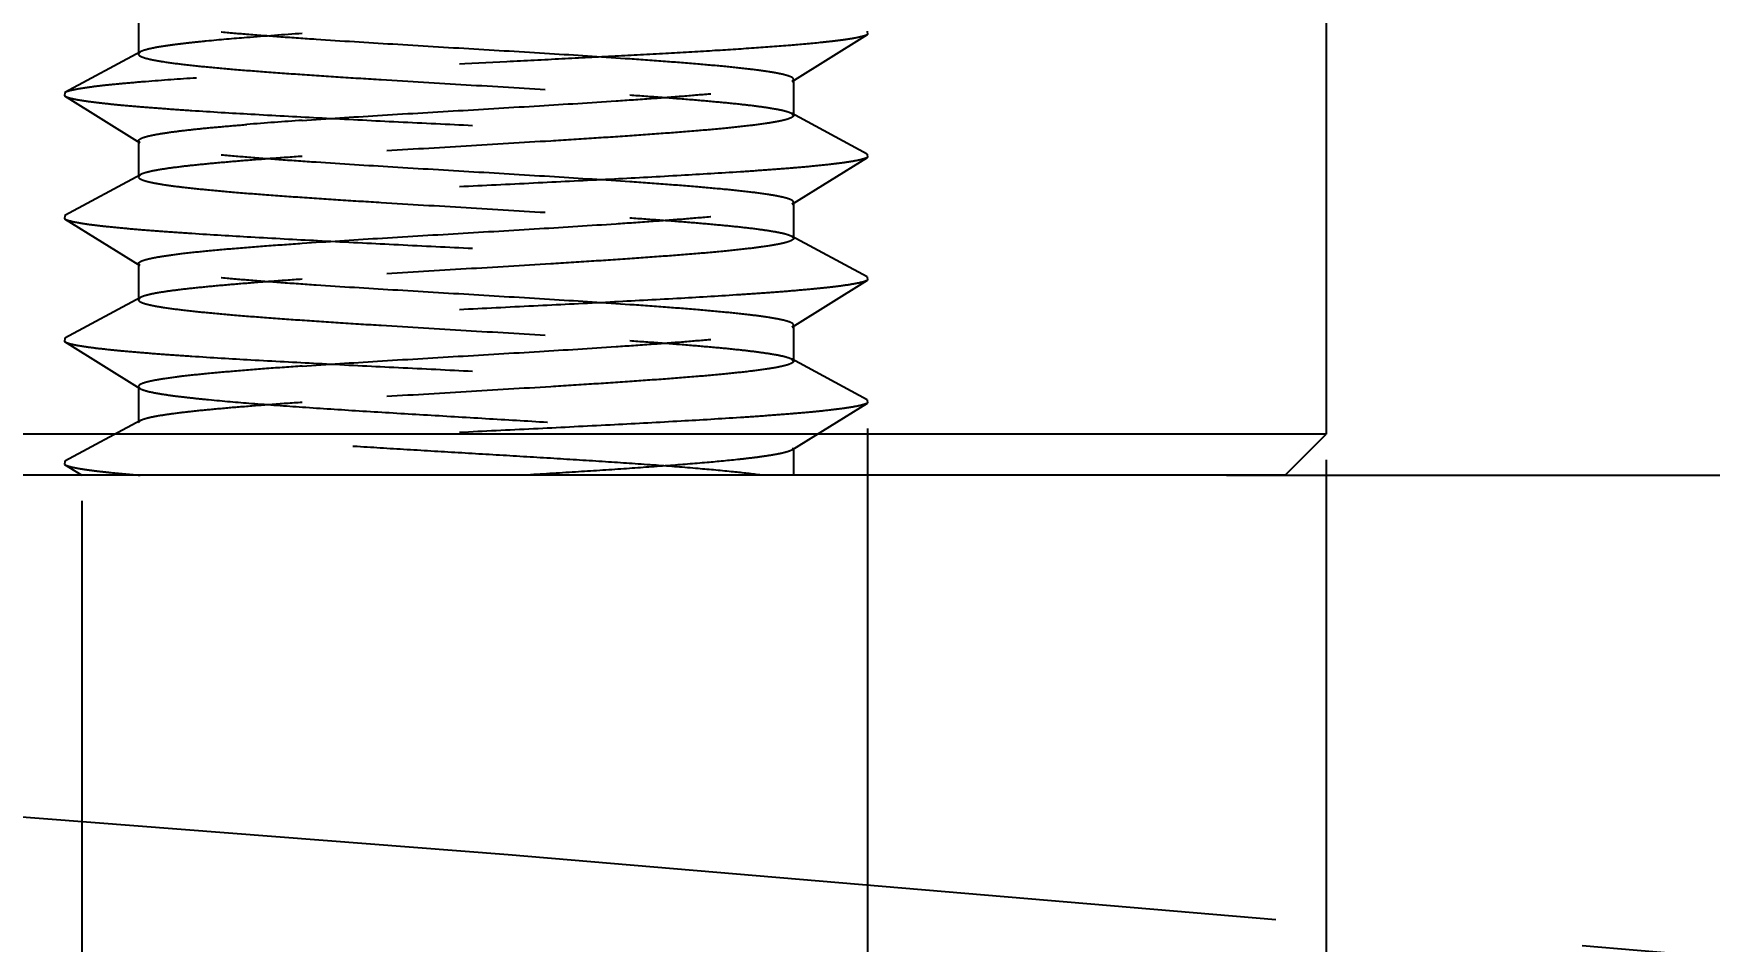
# Model space of a CAD drawing. Header units: inches. Extents: x 1246 to 1707, y -383 to -57.
# Drawn here: x 1587.134 to 1591.227, y -302.525 to -300.307 of the extents above; entities that cross this region are included whole.
import ezdxf

# ---------------------------------------------------------------- set-up
doc = ezdxf.new("R2010")
doc.units = ezdxf.units.IN
doc.header["$LTSCALE"] = 10
doc.header["$MEASUREMENT"] = 0
doc.header["$PDMODE"] = 3
doc.header["$PDSIZE"] = 0.3125
doc.linetypes.add('CENTER', pattern=[0.6, 0.375, -0.075, 0.075, -0.075])
doc.linetypes.add('HIDDEN', pattern=[0.2, 0.1, -0.1])
doc.layers.get('0').update_dxf_attribs({"linetype": 'CONTINUOUS'})
doc.layers.get('Defpoints').update_dxf_attribs({"linetype": 'CONTINUOUS'})
doc.layers.add('02___PRT_ALL_AXES', color=7, linetype='CONTINUOUS')
doc.layers.add('DEFAULT_2', color=8, linetype='HIDDEN')
doc.styles.get("Standard").update_dxf_attribs({"font": 'txt', "width": 0.8})
doc.dimstyles.get("Standard").update_dxf_attribs({"dimtxt": 4, "dimasz": 3, "dimexe": 0.125, "dimexo": 0.0625, "dimgap": 0.09, "dimtad": 0, "dimzin": 4, "dimdsep": 46, "dimtxsty": 'Standard', "dimcen": 0.09, "dimclrd": 4, "dimclre": 4, "dimclrt": 1, "dimadec": 0, "dimazin": 0, "dimtp": 0.01, "dimtm": 0.01, "dimtfac": 1, "dimtofl": 0, "dimtmove": 0, "dimatfit": 3, "dimfxl": 1, "dimtolj": 1, "dimtzin": 4, "dimarcsym": 0})

# ---------------------------------------------------------------- blocks, each defined once
blk = doc.blocks.new('*D22')
at = {"color": 4, "lineweight": -2}
for p, q in [((1586.0905, -301.3485), (1586.0905, -319.6464)), ((1590.2905, -301.3485), (1590.2905, -319.6464)), ((1583.0905, -319.5214), (1580.0905, -319.5214)), ((1593.2905, -319.5214), (1596.2905, -319.5214))]:
    blk.add_line(p, q, dxfattribs=at)
at = {"color": 4}
for points in [[(1583.0905, -320.0214), (1583.0905, -319.0214), (1586.0905, -319.5214)], [(1593.2905, -319.0214), (1593.2905, -320.0214), (1590.2905, -319.5214)]]:
    blk.add_solid(points, dxfattribs=at)
at = {"layer": 'Defpoints', "color": 0}
for p in [(1586.0905, -301.286), (1590.2905, -301.286), (1590.2905, -319.5214)]:
    blk.add_point(p, dxfattribs=at)
at = {"color": 2, "insert": (1606.0193, -319.5214), "char_height": 4, "attachment_point": 5}
blk.add_mtext('\\A1;16*%%C3{\\fSimSun|b0|i0|c134|p2;.0}', dxfattribs=at)
blk = doc.blocks.new('*D23')
at = {"color": 4, "lineweight": -2}
for p, q in [((1589.171, -301.2723), (1589.171, -313.0412)), ((1587.2523, -301.4485), (1587.2523, -313.0412)), ((1584.2523, -312.9162), (1581.2523, -312.9162)), ((1592.171, -312.9162), (1595.171, -312.9162))]:
    blk.add_line(p, q, dxfattribs=at)
at = {"color": 4}
for points in [[(1584.2523, -313.4162), (1584.2523, -312.4162), (1587.2523, -312.9162)], [(1592.171, -312.4162), (1592.171, -313.4162), (1589.171, -312.9162)]]:
    blk.add_solid(points, dxfattribs=at)
at = {"layer": 'Defpoints', "color": 0}
for p in [(1589.171, -301.2098), (1587.2523, -301.386), (1589.171, -312.9162)]:
    blk.add_point(p, dxfattribs=at)
at = {"color": 2, "insert": (1606.9944, -312.9162), "char_height": 4, "attachment_point": 5}
blk.add_mtext('\\A1;16*M2x1.6', dxfattribs=at)
blk = doc.blocks.new('*D24')
at = {"color": 4, "lineweight": -2}
for p, q in [((1600.5355, -294.886), (1600.5355, -291.886)), ((1590.9109, -297.886), (1600.6605, -297.886)), ((1590.0478, -301.386), (1600.6605, -301.386)), ((1600.5355, -304.386), (1600.5355, -307.386))]:
    blk.add_line(p, q, dxfattribs=at)
at = {"color": 4}
for points in [[(1600.0355, -294.886), (1601.0355, -294.886), (1600.5355, -297.886)], [(1601.0355, -304.386), (1600.0355, -304.386), (1600.5355, -301.386)]]:
    blk.add_solid(points, dxfattribs=at)
at = {"layer": 'Defpoints', "color": 0}
for p in [(1590.8484, -297.886), (1600.5355, -297.886), (1589.9853, -301.386)]:
    blk.add_point(p, dxfattribs=at)
at = {"color": 2, "insert": (1600.5355, -287.2627), "char_height": 4, "attachment_point": 5, "rotation": 90}
blk.add_mtext('\\A1;3.50', dxfattribs=at)

msp = doc.modelspace()

# ---------------------------------------------------------------- linework, layer by layer
at = {"color": 7, "linetype": 'Continuous'}
for p, q in [((1590.2905, -301.286), (1586.0905, -301.286)), ((1590.1905, -301.386), (1590.2905, -301.286)), ((1590.1905, -301.386), (1586.1905, -301.386))]:
    msp.add_line(p, q, dxfattribs=at)
at = {"linetype": 'CENTER'}
msp.add_arc((1478.7792, -1654.6488), 1356.7628, 83.2637115, 96.7362885, dxfattribs=at)
at = {"layer": '02___PRT_ALL_AXES', "color": 7, "linetype": 'Continuous'}
msp.add_line((1590.2905, -297.886), (1590.2905, -301.286), dxfattribs=at)
at = {"layer": 'DEFAULT_2', "color": 8, "linetype": 'HIDDEN'}
for p, q in [((1587.3905, -300.2696), (1587.3905, -300.3574)), ((1588.9868, -300.4242), (1589.171, -300.3098)), ((1589.1701, -300.3017), (1589.171, -300.3098)), ((1587.3954, -300.3521), (1587.211, -300.4517)), ((1587.3954, -300.3521), (1587.3905, -300.3574)), ((1588.9868, -300.4242), (1588.9905, -300.4196)), ((1588.9905, -300.4196), (1588.9905, -300.5074)), ((1587.211, -300.4517), (1587.21, -300.4598)), ((1587.21, -300.4598), (1587.3942, -300.5742)), ((1589.1701, -300.6017), (1588.9856, -300.5021)), ((1588.9856, -300.5021), (1588.9905, -300.5074)), ((1587.3942, -300.5742), (1587.3905, -300.5696)), ((1587.3905, -300.5696), (1587.3905, -300.6574)), ((1588.9868, -300.7242), (1589.171, -300.6098)), ((1589.1701, -300.6017), (1589.171, -300.6098)), ((1587.3954, -300.6521), (1587.211, -300.7517)), ((1587.3954, -300.6521), (1587.3905, -300.6574)), ((1588.9868, -300.7242), (1588.9905, -300.7196)), ((1588.9905, -300.7196), (1588.9905, -300.8074)), ((1587.211, -300.7517), (1587.21, -300.7598)), ((1587.21, -300.7598), (1587.3942, -300.8742)), ((1589.1701, -300.9017), (1588.9856, -300.8021)), ((1588.9856, -300.8021), (1588.9905, -300.8074)), ((1587.3905, -300.8696), (1587.3905, -300.9574)), ((1587.3942, -300.8742), (1587.3905, -300.8696)), ((1588.9868, -301.0242), (1589.171, -300.9098)), ((1589.1701, -300.9017), (1589.171, -300.9098)), ((1587.3954, -300.9521), (1587.211, -301.0517)), ((1587.3954, -300.9521), (1587.3905, -300.9574)), ((1588.9868, -301.0242), (1588.9905, -301.0196)), ((1588.9905, -301.0196), (1588.9905, -301.1074)), ((1587.211, -301.0517), (1587.21, -301.0598)), ((1587.21, -301.0598), (1587.3942, -301.1742)), ((1589.1701, -301.2017), (1588.9856, -301.1021)), ((1588.9856, -301.1021), (1588.9905, -301.1074)), ((1587.3905, -301.1696), (1587.3942, -301.1742)), ((1587.3905, -301.1696), (1587.3905, -301.2574)), ((1588.9868, -301.3242), (1589.171, -301.2098)), ((1589.1701, -301.2017), (1589.171, -301.2098)), ((1587.3954, -301.2521), (1587.211, -301.3517)), ((1587.3905, -301.2574), (1587.3954, -301.2521)), ((1588.9905, -301.3196), (1588.9868, -301.3242)), ((1588.9905, -301.3196), (1588.9905, -301.386)), ((1587.211, -301.3517), (1587.21, -301.3598)), ((1587.21, -301.3598), (1587.2523, -301.386))]:
    msp.add_line(p, q, dxfattribs=at)
for centre, radius, start, end in [((1588.6707, -313.1366), 12.8594, 93.92475, 94.53022), ((1588.5599, -311.8497), 11.3562, 93.88467, 94.5703)]:
    msp.add_arc(centre, radius, start, end, dxfattribs=at)
for points, knots in [([(1588.5905, -300.3696), (1588.5293, -300.3654), (1588.4024, -300.3572), (1588.2094, -300.3457), (1588.0151, -300.3341), (1587.8581, -300.3243), (1587.7409, -300.3162), (1587.6626, -300.3103), (1587.5925, -300.3044), (1587.5317, -300.2985), (1587.4812, -300.2927), (1587.4459, -300.2877), (1587.4234, -300.2834), (1587.4109, -300.2805), (1587.4014, -300.2776), (1587.3962, -300.2754), (1587.3942, -300.2742)], [0, 0, 0, 0, 0.153216, 0.317579, 0.482941, 0.639062, 0.710608, 0.77631, 0.835153, 0.886235, 0.928776, 0.962154, 0.975263, 0.985935, 0.994162, 1, 1, 1, 1]), ([(1587.655, -300.3174), (1587.6221, -300.32), (1587.5753, -300.324), (1587.5166, -300.3301), (1587.4806, -300.3344), (1587.4505, -300.3386), (1587.4264, -300.3428), (1587.4086, -300.347), (1587.399, -300.3502), (1587.3954, -300.3521)], [0, 0, 0, 0, 0.377008, 0.53654, 0.674916, 0.791104, 0.884299, 0.95393, 1, 1, 1, 1]), ([(1589.171, -300.3098), (1589.1687, -300.3113), (1589.1619, -300.3137), (1589.1495, -300.3169), (1589.1324, -300.3201), (1589.1108, -300.3234), (1589.0847, -300.3266), (1589.0415, -300.3313), (1588.9774, -300.337), (1588.8894, -300.3435), (1588.788, -300.35), (1588.6749, -300.3565), (1588.5526, -300.3631), (1588.4232, -300.3697), (1588.244, -300.3785), (1588.0218, -300.3892), (1587.7692, -300.4019), (1587.6074, -300.4111), (1587.5321, -300.4161)], [0, 0, 0, 0, 0.005115, 0.012939, 0.023519, 0.036836, 0.052837, 0.071457, 0.116194, 0.170212, 0.23248, 0.301802, 0.376848, 0.456172, 0.538246, 0.704294, 0.862243, 1, 1, 1, 1]), ([(1587.3905, -300.3574), (1587.3905, -300.3586), (1587.3919, -300.3605), (1587.3945, -300.3622), (1587.3991, -300.3645), (1587.4069, -300.3672), (1587.4188, -300.3702), (1587.434, -300.3733), (1587.4606, -300.3777), (1587.5016, -300.3831), (1587.5594, -300.3891), (1587.628, -300.3953), (1587.7063, -300.4014), (1587.7928, -300.4076), (1587.8861, -300.4138), (1588.0194, -300.4222), (1588.1905, -300.4324), (1588.3929, -300.4445), (1588.5262, -300.4529), (1588.5905, -300.4574)], [0, 0, 0, 0, 0.002951, 0.005144, 0.007939, 0.015462, 0.025642, 0.03849, 0.053982, 0.092662, 0.141093, 0.198474, 0.263842, 0.336094, 0.413999, 0.496234, 0.668047, 0.83985, 1, 1, 1, 1]), ([(1588.9905, -300.4196), (1588.9905, -300.4184), (1588.9891, -300.4165), (1588.9865, -300.4147), (1588.982, -300.4124), (1588.9741, -300.4097), (1588.9622, -300.4067), (1588.947, -300.4037), (1588.9204, -300.3992), (1588.8794, -300.3939), (1588.8216, -300.3878), (1588.753, -300.3817), (1588.6747, -300.3755), (1588.6195, -300.3716), (1588.5905, -300.3696)], [0, 0, 0, 0, 0.008794, 0.015336, 0.023669, 0.046074, 0.076376, 0.114625, 0.160724, 0.275828, 0.419909, 0.590602, 0.785143, 1, 1, 1, 1]), ([(1587.5321, -300.4161), (1587.4907, -300.4188), (1587.4319, -300.4229), (1587.3581, -300.4291), (1587.3134, -300.4335), (1587.2762, -300.4378), (1587.2471, -300.4422), (1587.2279, -300.4459), (1587.2168, -300.4492), (1587.2126, -300.4508), (1587.211, -300.4517)], [0, 0, 0, 0, 0.384794, 0.546474, 0.685732, 0.801441, 0.892708, 0.958874, 0.982525, 1, 1, 1, 1]), ([(1587.21, -300.4598), (1587.2115, -300.4607), (1587.2152, -300.4623), (1587.2255, -300.4656), (1587.2437, -300.4693), (1587.2716, -300.4736), (1587.3074, -300.4779), (1587.3508, -300.4823), (1587.4014, -300.4867), (1587.4589, -300.4911), (1587.5476, -300.4972), (1587.6713, -300.5046), (1587.8321, -300.5133), (1588.0053, -300.522), (1588.1848, -300.5308), (1588.3645, -300.5395), (1588.5383, -300.5482), (1588.7001, -300.5569), (1588.8248, -300.5644), (1588.9145, -300.5705), (1588.9727, -300.5749), (1589.0242, -300.5792), (1589.0686, -300.5836), (1589.1054, -300.5879), (1589.1342, -300.5922), (1589.1533, -300.596), (1589.1643, -300.5992), (1589.1684, -300.6008), (1589.1701, -300.6017)], [0, 0, 0, 0, 0.002611, 0.006217, 0.016495, 0.030866, 0.049236, 0.071468, 0.097374, 0.126741, 0.159315, 0.232952, 0.315766, 0.404918, 0.497344, 0.589872, 0.679323, 0.762625, 0.836921, 0.869881, 0.899668, 0.926024, 0.948731, 0.967598, 0.982482, 0.993279, 0.997142, 1, 1, 1, 1]), ([(1587.7905, -300.5196), (1587.8517, -300.5154), (1587.9786, -300.5072), (1588.1717, -300.4957), (1588.3659, -300.4841), (1588.523, -300.4743), (1588.6402, -300.4662), (1588.7185, -300.4603), (1588.7885, -300.4544), (1588.8493, -300.4485), (1588.8998, -300.4427), (1588.9352, -300.4377), (1588.9576, -300.4334), (1588.9701, -300.4305), (1588.9796, -300.4276), (1588.9848, -300.4254), (1588.9868, -300.4242)], [0, 0, 0, 0, 0.153217, 0.317576, 0.482929, 0.639051, 0.710601, 0.776305, 0.835152, 0.886229, 0.928771, 0.962153, 0.97526, 0.985931, 0.994163, 1, 1, 1, 1]), ([(1588.5905, -300.4574), (1588.6166, -300.4592), (1588.6665, -300.4627), (1588.7379, -300.4683), (1588.8017, -300.4738), (1588.8572, -300.4793), (1588.9035, -300.4847), (1588.9402, -300.4901), (1588.9643, -300.4948), (1588.9783, -300.4989), (1588.9836, -300.501), (1588.9856, -300.5021)], [0, 0, 0, 0, 0.19669, 0.377167, 0.538714, 0.679239, 0.796915, 0.890177, 0.957976, 0.982174, 1, 1, 1, 1]), ([(1587.3905, -300.5696), (1587.3905, -300.5687), (1587.3918, -300.5665), (1587.3954, -300.5642), (1587.401, -300.5617), (1587.4086, -300.5593), (1587.4184, -300.5568), (1587.4356, -300.5533), (1587.4622, -300.549), (1587.5001, -300.5441), (1587.5455, -300.5392), (1587.598, -300.5343), (1587.6353, -300.5312), (1587.655, -300.5296)], [0, 0, 0, 0, 0.010107, 0.025401, 0.04766, 0.077387, 0.114743, 0.159749, 0.272352, 0.41426, 0.584095, 0.780157, 1, 1, 1, 1]), ([(1588.9905, -300.5074), (1588.9905, -300.5086), (1588.9891, -300.5105), (1588.9865, -300.5122), (1588.982, -300.5145), (1588.9742, -300.5172), (1588.9623, -300.5202), (1588.9471, -300.5233), (1588.9205, -300.5277), (1588.8795, -300.533), (1588.8217, -300.5391), (1588.7531, -300.5453), (1588.6749, -300.5514), (1588.5883, -300.5576), (1588.495, -300.5638), (1588.3617, -300.5722), (1588.1906, -300.5824), (1587.9882, -300.5945), (1587.8548, -300.6029), (1587.7905, -300.6074)], [0, 0, 0, 0, 0.002947, 0.005136, 0.007926, 0.015442, 0.025616, 0.038456, 0.053943, 0.092613, 0.141035, 0.198412, 0.263781, 0.33604, 0.413953, 0.496194, 0.668012, 0.839831, 1, 1, 1, 1]), ([(1588.5905, -300.6696), (1588.5293, -300.6654), (1588.4024, -300.6572), (1588.2094, -300.6457), (1588.0152, -300.6341), (1587.8581, -300.6243), (1587.7409, -300.6162), (1587.6626, -300.6103), (1587.5925, -300.6044), (1587.5317, -300.5985), (1587.4812, -300.5927), (1587.4459, -300.5877), (1587.4234, -300.5834), (1587.4109, -300.5805), (1587.4014, -300.5776), (1587.3962, -300.5754), (1587.3942, -300.5742)], [0, 0, 0, 0, 0.153218, 0.317574, 0.482936, 0.63906, 0.710606, 0.776307, 0.835151, 0.88623, 0.928773, 0.962155, 0.975261, 0.985932, 0.994164, 1, 1, 1, 1]), ([(1589.171, -300.6098), (1589.1696, -300.6107), (1589.1658, -300.6123), (1589.1555, -300.6156), (1589.1373, -300.6193), (1589.1095, -300.6236), (1589.0737, -300.6279), (1589.0303, -300.6323), (1588.9796, -300.6367), (1588.9222, -300.6411), (1588.8335, -300.6472), (1588.7098, -300.6546), (1588.5489, -300.6633), (1588.3758, -300.672), (1588.1962, -300.6808), (1588.0165, -300.6895), (1587.8428, -300.6982), (1587.681, -300.7069), (1587.5562, -300.7144), (1587.4666, -300.7205), (1587.4083, -300.7249), (1587.3568, -300.7292), (1587.3125, -300.7336), (1587.2757, -300.7379), (1587.2468, -300.7422), (1587.2278, -300.746), (1587.2167, -300.7492), (1587.2126, -300.7508), (1587.211, -300.7517)], [0, 0, 0, 0, 0.002611, 0.006217, 0.016495, 0.030866, 0.049236, 0.071468, 0.097374, 0.126741, 0.159315, 0.232952, 0.315766, 0.404918, 0.497344, 0.589872, 0.679323, 0.762625, 0.836921, 0.869881, 0.899668, 0.926024, 0.948731, 0.967598, 0.982482, 0.993279, 0.997142, 1, 1, 1, 1]), ([(1587.7905, -300.6074), (1587.7645, -300.6092), (1587.7145, -300.6127), (1587.6432, -300.6183), (1587.5793, -300.6238), (1587.5239, -300.6293), (1587.4775, -300.6347), (1587.4409, -300.6401), (1587.4167, -300.6448), (1587.4027, -300.6489), (1587.3975, -300.651), (1587.3954, -300.6521)], [0, 0, 0, 0, 0.196693, 0.377167, 0.538705, 0.679227, 0.796905, 0.890171, 0.957974, 0.982173, 1, 1, 1, 1]), ([(1587.3905, -300.6574), (1587.3905, -300.6586), (1587.3919, -300.6605), (1587.3945, -300.6622), (1587.3991, -300.6645), (1587.4069, -300.6672), (1587.4188, -300.6702), (1587.434, -300.6733), (1587.4606, -300.6777), (1587.5016, -300.6831), (1587.5594, -300.6891), (1587.628, -300.6953), (1587.7063, -300.7014), (1587.7928, -300.7076), (1587.8861, -300.7138), (1588.0194, -300.7222), (1588.1905, -300.7324), (1588.3929, -300.7445), (1588.5262, -300.7529), (1588.5905, -300.7574)], [0, 0, 0, 0, 0.002952, 0.005145, 0.00794, 0.015465, 0.025645, 0.038493, 0.053985, 0.092665, 0.141095, 0.198477, 0.263846, 0.336099, 0.414002, 0.496234, 0.668044, 0.83985, 1, 1, 1, 1]), ([(1588.9905, -300.7196), (1588.9905, -300.7184), (1588.9891, -300.7165), (1588.9865, -300.7147), (1588.982, -300.7124), (1588.9741, -300.7098), (1588.9622, -300.7067), (1588.947, -300.7037), (1588.9204, -300.6992), (1588.8794, -300.6939), (1588.8216, -300.6878), (1588.753, -300.6817), (1588.6748, -300.6755), (1588.6195, -300.6716), (1588.5905, -300.6696)], [0, 0, 0, 0, 0.008789, 0.015326, 0.023655, 0.046054, 0.07635, 0.114594, 0.160691, 0.27579, 0.419871, 0.590569, 0.785123, 1, 1, 1, 1]), ([(1587.7905, -300.8196), (1587.8517, -300.8154), (1587.9786, -300.8072), (1588.1717, -300.7957), (1588.3659, -300.7841), (1588.523, -300.7743), (1588.6402, -300.7662), (1588.7185, -300.7603), (1588.7886, -300.7544), (1588.8493, -300.7485), (1588.8999, -300.7427), (1588.9352, -300.7377), (1588.9576, -300.7334), (1588.9701, -300.7305), (1588.9796, -300.7276), (1588.9848, -300.7254), (1588.9868, -300.7242)], [0, 0, 0, 0, 0.153218, 0.317582, 0.482941, 0.639062, 0.71061, 0.776314, 0.835159, 0.886236, 0.928777, 0.962155, 0.975262, 0.985932, 0.994163, 1, 1, 1, 1]), ([(1587.21, -300.7598), (1587.2115, -300.7607), (1587.2152, -300.7623), (1587.2255, -300.7656), (1587.2437, -300.7693), (1587.2716, -300.7736), (1587.3074, -300.7779), (1587.3508, -300.7823), (1587.4014, -300.7867), (1587.4589, -300.7911), (1587.5476, -300.7972), (1587.6713, -300.8046), (1587.8321, -300.8133), (1588.0053, -300.822), (1588.1848, -300.8308), (1588.3645, -300.8395), (1588.5383, -300.8482), (1588.7001, -300.8569), (1588.8248, -300.8644), (1588.9145, -300.8705), (1588.9727, -300.8749), (1589.0242, -300.8792), (1589.0686, -300.8836), (1589.1054, -300.8879), (1589.1342, -300.8922), (1589.1533, -300.896), (1589.1643, -300.8992), (1589.1684, -300.9008), (1589.1701, -300.9017)], [0, 0, 0, 0, 0.002611, 0.006217, 0.016495, 0.030866, 0.049236, 0.071468, 0.097374, 0.126741, 0.159315, 0.232952, 0.315766, 0.404918, 0.497345, 0.589872, 0.679323, 0.762625, 0.836921, 0.869881, 0.899668, 0.926024, 0.948731, 0.967598, 0.982482, 0.993279, 0.997142, 1, 1, 1, 1]), ([(1588.5905, -300.7574), (1588.6166, -300.7592), (1588.6665, -300.7627), (1588.7379, -300.7683), (1588.8017, -300.7738), (1588.8572, -300.7793), (1588.9035, -300.7847), (1588.9402, -300.7901), (1588.9643, -300.7948), (1588.9783, -300.7989), (1588.9836, -300.801), (1588.9856, -300.8021)], [0, 0, 0, 0, 0.196688, 0.377166, 0.538715, 0.67924, 0.796917, 0.89018, 0.957979, 0.982176, 1, 1, 1, 1]), ([(1587.3905, -300.8696), (1587.3905, -300.8684), (1587.3919, -300.8665), (1587.3946, -300.8647), (1587.3991, -300.8624), (1587.4069, -300.8598), (1587.4188, -300.8567), (1587.434, -300.8537), (1587.4607, -300.8492), (1587.5016, -300.8439), (1587.5594, -300.8378), (1587.6281, -300.8317), (1587.7063, -300.8255), (1587.7615, -300.8216), (1587.7905, -300.8196)], [0, 0, 0, 0, 0.008793, 0.015327, 0.023653, 0.046056, 0.076356, 0.114597, 0.160699, 0.275799, 0.419894, 0.59059, 0.785117, 1, 1, 1, 1]), ([(1588.9905, -300.8074), (1588.9905, -300.8086), (1588.9891, -300.8105), (1588.9865, -300.8122), (1588.982, -300.8145), (1588.9742, -300.8172), (1588.9623, -300.8202), (1588.9471, -300.8233), (1588.9205, -300.8277), (1588.8796, -300.833), (1588.8217, -300.8391), (1588.7531, -300.8453), (1588.6749, -300.8514), (1588.5884, -300.8576), (1588.495, -300.8638), (1588.3617, -300.8722), (1588.1906, -300.8824), (1587.9882, -300.8945), (1587.8548, -300.9029), (1587.7905, -300.9074)], [0, 0, 0, 0, 0.002946, 0.005135, 0.007924, 0.015439, 0.025611, 0.038451, 0.053936, 0.092605, 0.141027, 0.198402, 0.263769, 0.336027, 0.41394, 0.496183, 0.668008, 0.839827, 1, 1, 1, 1]), ([(1589.171, -300.9098), (1589.1696, -300.9107), (1589.1658, -300.9123), (1589.1555, -300.9156), (1589.1373, -300.9193), (1589.1095, -300.9236), (1589.0737, -300.9279), (1589.0303, -300.9323), (1588.9796, -300.9367), (1588.9222, -300.9411), (1588.8335, -300.9472), (1588.7098, -300.9546), (1588.5489, -300.9633), (1588.3758, -300.972), (1588.1962, -300.9808), (1588.0165, -300.9895), (1587.8428, -300.9982), (1587.681, -301.0069), (1587.5562, -301.0144), (1587.4666, -301.0205), (1587.4083, -301.0249), (1587.3568, -301.0292), (1587.3125, -301.0336), (1587.2757, -301.0379), (1587.2468, -301.0422), (1587.2278, -301.046), (1587.2167, -301.0492), (1587.2126, -301.0508), (1587.211, -301.0517)], [0, 0, 0, 0, 0.002611, 0.006217, 0.016495, 0.030866, 0.049236, 0.071468, 0.097374, 0.126741, 0.159315, 0.232952, 0.315766, 0.404918, 0.497345, 0.589872, 0.679323, 0.762625, 0.836921, 0.869881, 0.899668, 0.926024, 0.948731, 0.967599, 0.982482, 0.993279, 0.997142, 1, 1, 1, 1]), ([(1588.5905, -300.9696), (1588.5293, -300.9654), (1588.4024, -300.9572), (1588.2094, -300.9457), (1588.0152, -300.9341), (1587.8581, -300.9243), (1587.7409, -300.9162), (1587.6626, -300.9103), (1587.5925, -300.9044), (1587.5317, -300.8985), (1587.4812, -300.8927), (1587.4459, -300.8877), (1587.4234, -300.8834), (1587.4109, -300.8805), (1587.4014, -300.8776), (1587.3962, -300.8754), (1587.3942, -300.8742)], [0, 0, 0, 0, 0.153218, 0.317574, 0.482932, 0.639057, 0.710606, 0.776307, 0.835148, 0.88623, 0.928772, 0.962151, 0.975261, 0.985933, 0.994162, 1, 1, 1, 1]), ([(1587.7905, -300.9074), (1587.7645, -300.9092), (1587.7145, -300.9127), (1587.6432, -300.9183), (1587.5793, -300.9238), (1587.5239, -300.9293), (1587.4775, -300.9347), (1587.4409, -300.9401), (1587.4167, -300.9448), (1587.4027, -300.9489), (1587.3975, -300.951), (1587.3954, -300.9521)], [0, 0, 0, 0, 0.196695, 0.377171, 0.538712, 0.679233, 0.796906, 0.890171, 0.957973, 0.982173, 1, 1, 1, 1]), ([(1587.3905, -300.9574), (1587.3905, -300.9586), (1587.3919, -300.9605), (1587.3945, -300.9622), (1587.399, -300.9645), (1587.4069, -300.9672), (1587.4188, -300.9702), (1587.434, -300.9733), (1587.4606, -300.9777), (1587.5015, -300.983), (1587.5594, -300.9891), (1587.628, -300.9953), (1587.7062, -301.0014), (1587.7928, -301.0076), (1587.8861, -301.0138), (1588.0194, -301.0222), (1588.1905, -301.0324), (1588.3929, -301.0445), (1588.5262, -301.0529), (1588.5905, -301.0574)], [0, 0, 0, 0, 0.00295, 0.005142, 0.007936, 0.015458, 0.025635, 0.03848, 0.05397, 0.092644, 0.141071, 0.198451, 0.26382, 0.336075, 0.413982, 0.496215, 0.668028, 0.839842, 1, 1, 1, 1]), ([(1588.9905, -301.0196), (1588.9905, -301.0184), (1588.9891, -301.0165), (1588.9865, -301.0147), (1588.982, -301.0124), (1588.9742, -301.0098), (1588.9622, -301.0067), (1588.947, -301.0037), (1588.9204, -300.9992), (1588.8795, -300.9939), (1588.8216, -300.9878), (1588.753, -300.9817), (1588.6748, -300.9755), (1588.6195, -300.9716), (1588.5905, -300.9696)], [0, 0, 0, 0, 0.008783, 0.015316, 0.023641, 0.04603, 0.07632, 0.11456, 0.160654, 0.27575, 0.419832, 0.590537, 0.785105, 1, 1, 1, 1]), ([(1587.7905, -301.1196), (1587.8517, -301.1154), (1587.9786, -301.1072), (1588.1717, -301.0957), (1588.3659, -301.0841), (1588.523, -301.0743), (1588.6402, -301.0662), (1588.7185, -301.0603), (1588.7886, -301.0544), (1588.8493, -301.0485), (1588.8999, -301.0427), (1588.9352, -301.0377), (1588.9576, -301.0334), (1588.9701, -301.0305), (1588.9796, -301.0276), (1588.9848, -301.0254), (1588.9868, -301.0242)], [0, 0, 0, 0, 0.15322, 0.317586, 0.482948, 0.639066, 0.710612, 0.776315, 0.83516, 0.886237, 0.928778, 0.962156, 0.975263, 0.985932, 0.994163, 1, 1, 1, 1]), ([(1587.21, -301.0598), (1587.2115, -301.0607), (1587.2152, -301.0623), (1587.2255, -301.0656), (1587.2437, -301.0693), (1587.2716, -301.0736), (1587.3074, -301.0779), (1587.3508, -301.0823), (1587.4014, -301.0867), (1587.4589, -301.0911), (1587.5476, -301.0972), (1587.6713, -301.1046), (1587.8321, -301.1133), (1588.0053, -301.122), (1588.1848, -301.1308), (1588.3645, -301.1395), (1588.5383, -301.1482), (1588.7001, -301.1569), (1588.8248, -301.1644), (1588.9145, -301.1705), (1588.9727, -301.1749), (1589.0242, -301.1792), (1589.0686, -301.1836), (1589.1054, -301.1879), (1589.1342, -301.1922), (1589.1533, -301.196), (1589.1643, -301.1992), (1589.1684, -301.2008), (1589.1701, -301.2017)], [0, 0, 0, 0, 0.002611, 0.006217, 0.016495, 0.030866, 0.049236, 0.071468, 0.097374, 0.126741, 0.159315, 0.232952, 0.315766, 0.404918, 0.497345, 0.589872, 0.679323, 0.762625, 0.836921, 0.869881, 0.899668, 0.926024, 0.948731, 0.967599, 0.982482, 0.993279, 0.997143, 1, 1, 1, 1]), ([(1588.5905, -301.0574), (1588.6166, -301.0592), (1588.6665, -301.0627), (1588.7379, -301.0683), (1588.8017, -301.0738), (1588.8572, -301.0793), (1588.9035, -301.0847), (1588.9402, -301.0901), (1588.9643, -301.0948), (1588.9783, -301.0989), (1588.9836, -301.101), (1588.9856, -301.1021)], [0, 0, 0, 0, 0.196687, 0.377161, 0.538707, 0.679234, 0.796913, 0.890178, 0.957979, 0.982176, 1, 1, 1, 1]), ([(1588.9905, -301.1074), (1588.9905, -301.1086), (1588.9891, -301.1105), (1588.9865, -301.1122), (1588.982, -301.1145), (1588.9742, -301.1172), (1588.9623, -301.1202), (1588.9471, -301.1233), (1588.9205, -301.1277), (1588.8795, -301.133), (1588.8217, -301.1391), (1588.7531, -301.1453), (1588.6748, -301.1514), (1588.5883, -301.1576), (1588.495, -301.1638), (1588.3616, -301.1722), (1588.1906, -301.1824), (1587.9882, -301.1945), (1587.8548, -301.2029), (1587.7905, -301.2074)], [0, 0, 0, 0, 0.002948, 0.005139, 0.00793, 0.015449, 0.025624, 0.038467, 0.053956, 0.092629, 0.141056, 0.198433, 0.2638, 0.336055, 0.413964, 0.496204, 0.668026, 0.839837, 1, 1, 1, 1]), ([(1587.7905, -301.1196), (1587.7615, -301.1216), (1587.7063, -301.1255), (1587.628, -301.1317), (1587.5594, -301.1378), (1587.5016, -301.1439), (1587.4606, -301.1492), (1587.434, -301.1537), (1587.4188, -301.1567), (1587.4069, -301.1598), (1587.3991, -301.1624), (1587.3945, -301.1647), (1587.3919, -301.1665), (1587.3905, -301.1684), (1587.3905, -301.1696)], [0, 0, 0, 0, 0.214913, 0.409483, 0.580191, 0.724281, 0.839375, 0.885468, 0.923703, 0.953987, 0.976372, 0.984693, 0.991221, 1, 1, 1, 1]), ([(1587.3942, -301.1742), (1587.3957, -301.1751), (1587.3993, -301.1767), (1587.4088, -301.1801), (1587.4253, -301.1839), (1587.4502, -301.1883), (1587.4819, -301.1927), (1587.5199, -301.1972), (1587.5823, -301.2036), (1587.6733, -301.2112), (1587.7958, -301.2201), (1587.9325, -301.229), (1588.0785, -301.2379), (1588.2285, -301.2468), (1588.3772, -301.2557), (1588.5191, -301.2647), (1588.6492, -301.2735), (1588.748, -301.2812), (1588.8176, -301.2875), (1588.8616, -301.292), (1588.8996, -301.2964), (1588.9311, -301.3009), (1588.9532, -301.3048), (1588.9675, -301.308), (1588.9755, -301.3102), (1588.982, -301.3125), (1588.987, -301.3148), (1588.9905, -301.3176), (1588.9905, -301.3196)], [0, 0, 0, 0, 0.003169, 0.007365, 0.018924, 0.034711, 0.054623, 0.078507, 0.106154, 0.171741, 0.249056, 0.335329, 0.427462, 0.522138, 0.615952, 0.705527, 0.787642, 0.859352, 0.890485, 0.918095, 0.941935, 0.961806, 0.977547, 0.983836, 0.989065, 0.993239, 0.996385, 1, 1, 1, 1]), ([(1589.171, -301.2098), (1589.1696, -301.2107), (1589.1658, -301.2123), (1589.1555, -301.2156), (1589.1373, -301.2193), (1589.1095, -301.2236), (1589.0737, -301.2279), (1589.0303, -301.2323), (1588.9796, -301.2367), (1588.9222, -301.2411), (1588.8335, -301.2472), (1588.7098, -301.2546), (1588.5489, -301.2633), (1588.3758, -301.272), (1588.1962, -301.2808), (1588.0165, -301.2895), (1587.8428, -301.2982), (1587.681, -301.3069), (1587.5562, -301.3144), (1587.4666, -301.3205), (1587.4083, -301.3249), (1587.3568, -301.3292), (1587.3125, -301.3336), (1587.2757, -301.3379), (1587.2468, -301.3422), (1587.2278, -301.346), (1587.2167, -301.3492), (1587.2126, -301.3508), (1587.211, -301.3517)], [0, 0, 0, 0, 0.002611, 0.006217, 0.016495, 0.030866, 0.049236, 0.071468, 0.097374, 0.126741, 0.159315, 0.232952, 0.315766, 0.404918, 0.497345, 0.589872, 0.679323, 0.762625, 0.836921, 0.869881, 0.899668, 0.926024, 0.948731, 0.967599, 0.982482, 0.993279, 0.997143, 1, 1, 1, 1]), ([(1587.3954, -301.2521), (1587.3975, -301.251), (1587.4027, -301.2489), (1587.4167, -301.2448), (1587.4409, -301.2401), (1587.4775, -301.2347), (1587.5239, -301.2293), (1587.5793, -301.2238), (1587.6432, -301.2183), (1587.7145, -301.2127), (1587.7645, -301.2092), (1587.7905, -301.2074)], [0, 0, 0, 0, 0.017827, 0.042032, 0.109829, 0.203097, 0.320771, 0.461296, 0.622832, 0.803293, 1, 1, 1, 1]), ([(1588.9119, -301.386), (1588.8893, -301.3829), (1588.8377, -301.3771), (1588.7518, -301.3693), (1588.6501, -301.3614), (1588.5354, -301.3536), (1588.4109, -301.3456), (1588.2802, -301.3377), (1588.1469, -301.3298), (1588.0149, -301.3219), (1587.8878, -301.3139), (1587.7693, -301.306), (1587.6628, -301.2982), (1587.5711, -301.2904), (1587.5053, -301.2835), (1587.4621, -301.2778), (1587.4372, -301.2739), (1587.4198, -301.2705), (1587.4086, -301.2676), (1587.4022, -301.2656), (1587.3972, -301.2636), (1587.3931, -301.2615), (1587.3905, -301.259), (1587.3905, -301.2574)], [0, 0, 0, 0, 0.04486, 0.101741, 0.169058, 0.244933, 0.327231, 0.413636, 0.50171, 0.588972, 0.672961, 0.751312, 0.821818, 0.882504, 0.93168, 0.95152, 0.968013, 0.981067, 0.986287, 0.990635, 0.994125, 0.996786, 1, 1, 1, 1]), ([(1587.21, -301.3598), (1587.2123, -301.3612), (1587.219, -301.3637), (1587.2312, -301.3668), (1587.248, -301.37), (1587.2691, -301.3732), (1587.2947, -301.3764), (1587.337, -301.381), (1587.3709, -301.3841), (1587.3948, -301.386)], [0, 0, 0, 0, 0.044256, 0.111737, 0.202833, 0.31741, 0.455065, 0.615299, 1, 1, 1, 1]), ([(1588.9868, -301.3242), (1588.9841, -301.3259), (1588.9765, -301.3287), (1588.9625, -301.3324), (1588.9434, -301.3362), (1588.9194, -301.34), (1588.8906, -301.3438), (1588.8434, -301.3492), (1588.774, -301.3558), (1588.6797, -301.3633), (1588.5726, -301.3709), (1588.4555, -301.3785), (1588.3744, -301.3835), (1588.3327, -301.386)], [0, 0, 0, 0, 0.014644, 0.036697, 0.066256, 0.103204, 0.147359, 0.198445, 0.320109, 0.465102, 0.629651, 0.809541, 1, 1, 1, 1])]:
    msp.add_open_spline(points, degree=3, knots=knots, dxfattribs=at)

# ---------------------------------------------------------------- dimensions: what is measured, and where the dimension line sits
dim = msp.add_linear_dim(base=(1600.5355, -297.886), p1=(1589.9853, -301.386), p2=(1590.8484, -297.886), angle=90, dimstyle='Standard', override={"dimclrt": 2})
dim.commit()
dim.dimension.update_dxf_attribs({"geometry": '*D24', "text_midpoint": (1600.5355, -287.2627)})
for base, p1, p2, text, picture, middle in [((1589.171, -312.9162), (1587.2523, -301.386), (1589.171, -301.2098), '16*M2x1.6', '*D23', (1606.9944, -312.9162)), ((1590.2905, -319.5214), (1586.0905, -301.286), (1590.2905, -301.286), '16*%%C3{\\fSimSun|b0|i0|c134|p2;.0}', '*D22', (1606.0193, -319.5214))]:
    dim = msp.add_linear_dim(base=base, p1=p1, p2=p2, text=text, dimstyle='Standard', override={"dimclrt": 2})
    dim.commit()
    dim.dimension.update_dxf_attribs({"geometry": picture, "text_midpoint": middle})

doc.saveas('drawing.dxf')
